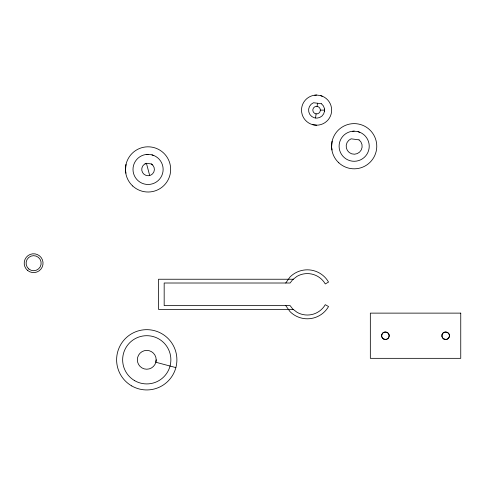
<?xml version="1.0" encoding="UTF-8"?>
<svg xmlns="http://www.w3.org/2000/svg" width="485" height="485" viewBox="0 0 485 485"><rect width="100%" height="100%" fill="white"/><g stroke="black" fill="none" stroke-linecap="round" stroke-linejoin="round"><path stroke-width="0.73" d="M126.021 164.385L125.476 170.259L125.967 173.181M332.122 141.19L331.576 147.064L332.073 149.986M156.176 359.809A9.421 9.421 0 0 1 142.05 367.963A9.421 9.421 0 0 1 142.05 351.649A9.421 9.421 0 0 1 156.176 359.809L155.855 362.246L175.873 367.606M315.541 118.061L316.099 113.86M317.081 106.391L317.493 103.25M285.738 283.01L290.024 276.996A24.486 24.486 0 0 1 328.545 282.064L325.283 283.949A20.722 20.722 0 0 0 296.978 276.365L292.685 279.657L290.115 283.01L164.172 283.01L164.172 305.611L290.115 305.611L292.685 308.963L296.978 312.255A20.722 20.722 0 0 0 325.283 304.671L328.545 306.556A24.486 24.486 0 0 1 290.024 311.625L285.738 305.611M292.685 279.657L293.231 279.239L158.522 279.239L158.522 309.381L293.231 309.381M144.991 163.894L146.422 163.299L151.223 163.93L152.46 164.876M314.741 95.296L316.59 95.054L320.488 95.569L322.21 96.279M146.215 154.588L148.058 154.345L151.963 154.854L153.684 155.57M352.316 131.393L354.165 131.15L358.063 131.665L359.785 132.375M320.324 110.125L324.526 110.125M312.686 124.681L316.59 125.191M149.701 175.528L146.422 163.299A6.329 6.329 0 0 0 142.578 172.575A6.329 6.329 0 0 0 152.539 173.891A6.329 6.329 0 0 0 151.223 163.93M324.526 109.076L324.526 111.168M320.488 95.569A15.071 15.071 0 0 1 328.133 119.813A15.071 15.071 0 0 1 302.931 116.491A15.071 15.071 0 0 1 316.59 95.054M358.063 131.665A15.071 15.071 0 0 1 365.708 155.903A15.071 15.071 0 0 1 340.506 152.587A15.071 15.071 0 0 1 354.165 131.15M151.963 154.854A15.071 15.071 0 0 1 159.607 179.098A15.071 15.071 0 0 1 134.406 175.782A15.071 15.071 0 0 1 148.058 154.345M381.762 334.759C380.331 339.385 387.964 341.434 389.043 336.711C390.467 332.079 382.841 330.036 381.762 334.759M442.041 334.759C440.61 339.385 448.243 341.434 449.322 336.711C450.747 332.079 443.114 330.036 442.041 334.759M460.75 313.128L370.334 313.128L370.334 358.336L460.75 358.336L460.75 313.128M321.464 103.772L313.522 102.729A8.009 8.009 0 0 0 309.836 114.424A8.009 8.009 0 0 0 321.998 116.024A8.009 8.009 0 0 0 321.464 103.772M359.033 139.868L351.098 138.825A8.009 8.009 0 0 0 347.412 150.52A8.009 8.009 0 0 0 359.573 152.12A8.009 8.009 0 0 0 359.033 139.868M320.324 110.616L320.324 109.634A3.765 3.765 0 0 0 314.565 106.949A3.765 3.765 0 0 0 314.565 113.302A3.765 3.765 0 0 0 320.324 110.616M338.791 162.79A22.607 22.607 0 0 0 376.202 151.247A22.607 22.607 0 0 0 347.496 124.621A22.607 22.607 0 0 0 338.791 162.79M28.864 269.029A7.536 7.536 0 0 0 41.061 264.386A7.536 7.536 0 0 0 30.943 256.147A7.536 7.536 0 0 0 28.864 269.029M27.669 270.491A9.421 9.421 0 0 0 42.916 264.689A9.421 9.421 0 0 0 30.27 254.382A9.421 9.421 0 0 0 27.669 270.491M132.69 185.985A22.607 22.607 0 0 0 170.102 174.442A22.607 22.607 0 0 0 141.396 147.816A22.607 22.607 0 0 0 132.69 185.985M131.69 385.908A30.137 30.137 0 0 0 176.898 359.809A30.137 30.137 0 0 0 131.69 333.704A30.137 30.137 0 0 0 131.69 385.908M134.703 380.689A24.111 24.111 0 0 0 170.872 359.809A24.111 24.111 0 0 0 134.703 338.924A24.111 24.111 0 0 0 134.703 380.689M443.799 338.997A3.765 3.765 0 0 0 449.45 335.735A3.765 3.765 0 0 0 443.799 332.474A3.765 3.765 0 0 0 443.799 338.997M383.52 338.997A3.765 3.765 0 0 0 389.17 335.735A3.765 3.765 0 0 0 383.52 332.474A3.765 3.765 0 0 0 383.52 338.997"/></g></svg>
